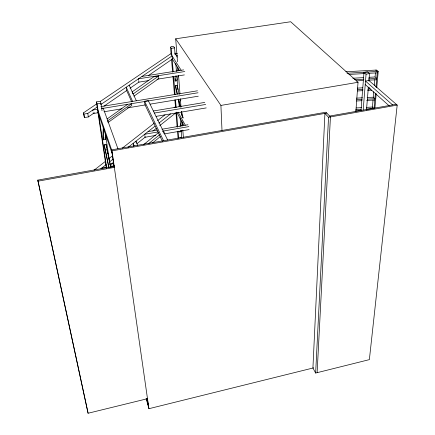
<?xml version="1.0" encoding="UTF-8"?>
<svg xmlns="http://www.w3.org/2000/svg" width="435" height="435" viewBox="0 0 435 435"><rect width="100%" height="100%" fill="white"/><g stroke="black" fill="none" stroke-linecap="round" stroke-linejoin="round"><path stroke-width="0.65" d="M103.302 127.107L102.905 136.28L103.438 139.82L105.303 139.499L105.596 134.089M103.438 139.82L103.932 129.01M315.647 373.04L328.545 117.271L324.918 113.394L312.923 368.037L315.647 373.04L369.364 359.631L397.198 105.101L368.929 80.502L365.498 81.084L392.615 104.922M317.12 372.67L330.437 116.933L325.989 112.214L111.632 149.863L114.139 167.35M355.873 111.349L358.027 82.297L290.678 21.75L175.691 38.797L177.485 61.786M360.974 110.958L363.997 72.384L367.428 71.813L369.505 73.58L368.885 81.024M363.176 110.022L366.058 74.157L363.997 72.384M366.471 110.109L368.38 87.114M372.338 107.972L373.056 99.865M373.23 97.837L373.768 91.752M374.301 85.673L374.839 79.589M375.079 76.886L375.432 72.835M374.035 108.679L375.421 93.144M375.971 87.065L377.357 71.53L375.622 70.089L345.841 71.775M374.921 107.858L376.204 93.677M376.753 87.598L378.216 71.389L376.525 69.991L375.671 70.133M175.463 75.875L174.919 77.783L175.185 81.019L176.773 80.763L178.263 75.69M176.719 71.432L177.98 66.985M175.185 81.019L176.643 75.946M178.1 70.872L178.649 68.969M179.998 126.498L182.053 120.81M181.558 125.911L182.896 122.262M179.323 131.99L180.846 131.729L181.297 130.511M152.565 142.914L160.39 136.552M148.667 143.593L159.645 134.714M143.517 144.708L158.634 132.555M110.343 164.783L113.53 162.255M136.889 143.735L145.382 136.998M152.815 131.104L156.529 128.156M159.716 125.633L175.642 113.002M100.828 168.796L106.156 164.604M109.348 162.086L113.078 159.15M127.993 147.411L155.159 126.025M158.889 123.094L170.607 113.867M94.047 170.226L105.254 161.472M108.989 158.558L112.725 155.643M122.327 148.139L154.343 123.138M157.546 120.642L165.017 114.807M174.087 107.722L175.153 106.89M108.032 122.534L131.821 105.4L131.615 103.666L107.777 120.756L107.951 121.941M107.124 118.945L127.629 104.318M133.92 96.157L158.818 78.55L158.579 76.071L153.675 76.848L132.104 91.894L133.066 93.993L158.579 76.071M96.896 103.758L83.471 112.85L84.417 117.586L88.343 116.933L94.466 112.719M103.921 106.205L126.732 90.491M130.07 88.191L138.972 82.063M148.427 75.549L172.347 59.068L172.086 55.887L100.626 104.672M83.471 112.85L83.846 114.084L87.788 113.437L97.277 106.956M100.251 101.485L170.743 53.761L181.177 70.269M171.085 53.929L170.525 47.165L171.776 46.333L173.788 46.675L174.56 47.855L175.098 54.631M146.149 398.4L148.928 408.699L313.727 367.836M37.97 181.188L114.345 167.399L114.003 166.387L37.801 180.117L88.087 413.25L147.492 398.688M110.392 166.165L111.594 165.947L112.023 167.236M106.428 167.225L101.752 168.068L101.877 168.856M110.43 166.507L114.438 165.784M109.582 164.338L113.584 163.62M329.616 116.069L396.252 104.28M328.545 117.271L397.198 105.101M179.775 137.536L181.286 137.275M97.44 108.951L111.974 150.853L326.794 113.062M158.09 131.935L144.714 134.252L144.839 135.383M162.777 131.125L188.872 126.612M162.657 131.533L163.826 131.326L164.038 133.583M155.725 135.41L145.051 137.264L144.92 136.139M164.397 133.898L189.089 129.608M108.783 167.486L104.177 144.784L106.037 144.463L110.909 167.35M148.02 131.647L157.334 130.043M161.989 129.238L187.931 124.763M154.387 113.056L205.701 104.454M156.083 116.362L206.239 107.907M175.691 38.797L220.915 105.417L358.027 82.297M378.216 71.389L347.038 73.249M366.058 74.157L369.505 73.58M153.376 110.996L204.771 102.41M97.978 112.747L93.302 113.519L93.166 112.654M103.998 111.757L122.05 108.777M127.401 107.891L145.448 104.917M150.129 104.144L198.268 96.2M100.936 103.302L100.219 101.311L96.38 101.931L97.081 103.932L100.936 103.302L102.024 110.697M100.871 106.591L197.463 90.801M101.882 108.223L103.155 108.016L117.939 148.754M97.456 109.267L92.764 110.039L92.894 110.909M101.48 108.609L198.045 92.764M177.018 93.944L175.811 88.762L175.555 85.57L177.137 85.314L179.258 94.417M184.804 71.519L138.493 78.817L138.635 80.062M148.906 80.54L138.868 82.133L138.727 80.894M156.937 79.268L184.375 74.918M142.006 76.424L183.608 69.888M170.525 47.165L171.287 48.35L174.56 47.855M348.973 74.445L364.454 73.564M369.163 73.297L377.243 72.841M352.812 78.229L363.578 77.62M368.962 77.31L375.013 76.968L376.743 78.436L368.635 78.893M354.443 79.697L363.905 79.165M356.379 80.877L363.127 80.491M368.527 80.187L376.623 79.73M357.298 88.12L362.681 87.816M368.059 87.511L369.407 87.435M357.581 89.697L362.986 89.387M367.716 89.121L370.419 88.968M357.488 90.964L362.888 90.659M367.613 90.393L371.664 90.165M356.412 98.141L362.469 97.799M367.178 97.532L373.235 97.19L374.926 98.718L367.493 99.136M356.678 99.745L362.089 99.441M356.586 100.991L361.991 100.686M366.71 100.42L374.812 99.963M356.211 107.956L361.599 107.652M366.308 107.385L372.365 107.043L374.04 108.598M355.792 109.625L361.197 109.321M366.607 109.016L372.686 108.674M355.699 110.854L361.099 110.55M177.469 53.608L174.799 53.141L177.366 57.115M176.17 55.261L177.507 55.495M179.03 106.243L180.356 106.521M365.221 84.537L389.233 105.868M172.081 58.649L179.628 70.682M175.947 107.548L175.452 106.657L174.892 99.898M178.105 112.208L185.321 125.215M176.708 112.159L183.913 125.231M167.649 140.026L148.27 100.615L144.55 101.224L163.56 140.744M162.451 141.38L144.931 104.683L144.616 101.801M129.168 85.189L136.334 100.795M132.61 101.404L126.232 87.19L126.65 90.551L131.696 101.872M137.694 145.464L135.921 141.174L136.068 142.386M134.176 145.845L133.164 143.343L133.54 146.388M97.962 112.431L112.165 153.577M106.178 166.92L106.591 168.214M146.508 398.71L148.281 405.268M180.318 98.968L180.775 100.915M175.555 85.57L177.518 94.025M178.731 99.229L180.547 107.037M181.607 111.588L183.119 118.092L182.287 116.602L181.232 112.072M178.219 99.12L180.025 106.89M37.801 180.117L88.087 413.25M106.831 149.27L107.82 153.908M108.103 155.23L110.637 167.149M104.177 144.784L109.044 167.687M83.846 114.084L84.417 117.586M87.788 113.437L88.343 116.933M97.081 103.932L106.684 167.807M96.38 101.931L106.363 168.176M105.58 134.883L109.631 162.434M105.042 137.726L105.303 139.499M106.037 144.463L106.553 147.949M111.974 150.853L148.928 408.699M147.34 398.726L148.596 407.475M171.287 48.35L171.836 55.049M172.168 59.068L173.217 71.802M173.603 76.495L175.087 94.591M175.528 99.952L176.137 107.32M176.539 112.241L177.763 127.063M178.094 131.109L178.649 137.846M171.531 59.334L172.597 72.183M172.934 76.239L174.446 94.487M175.968 112.915L177.137 127.036M177.529 131.74L178.084 138.466M175.8 63.434L176.392 70.889M177.04 79.018L177.899 89.855M178.709 100.017L179.247 106.792M180.123 117.782L180.764 125.862M181.139 130.582L181.727 137.987M177.137 85.314L177.344 87.87M180.748 130.543L180.846 131.729M178.54 75.304L179.959 93.563M180.384 98.973L181.014 107.086M181.384 111.817L181.651 115.199M182.336 123.991L182.493 126.019M182.809 130.076L183.391 137.509M220.915 105.417L222.002 130.5"/></g></svg>
